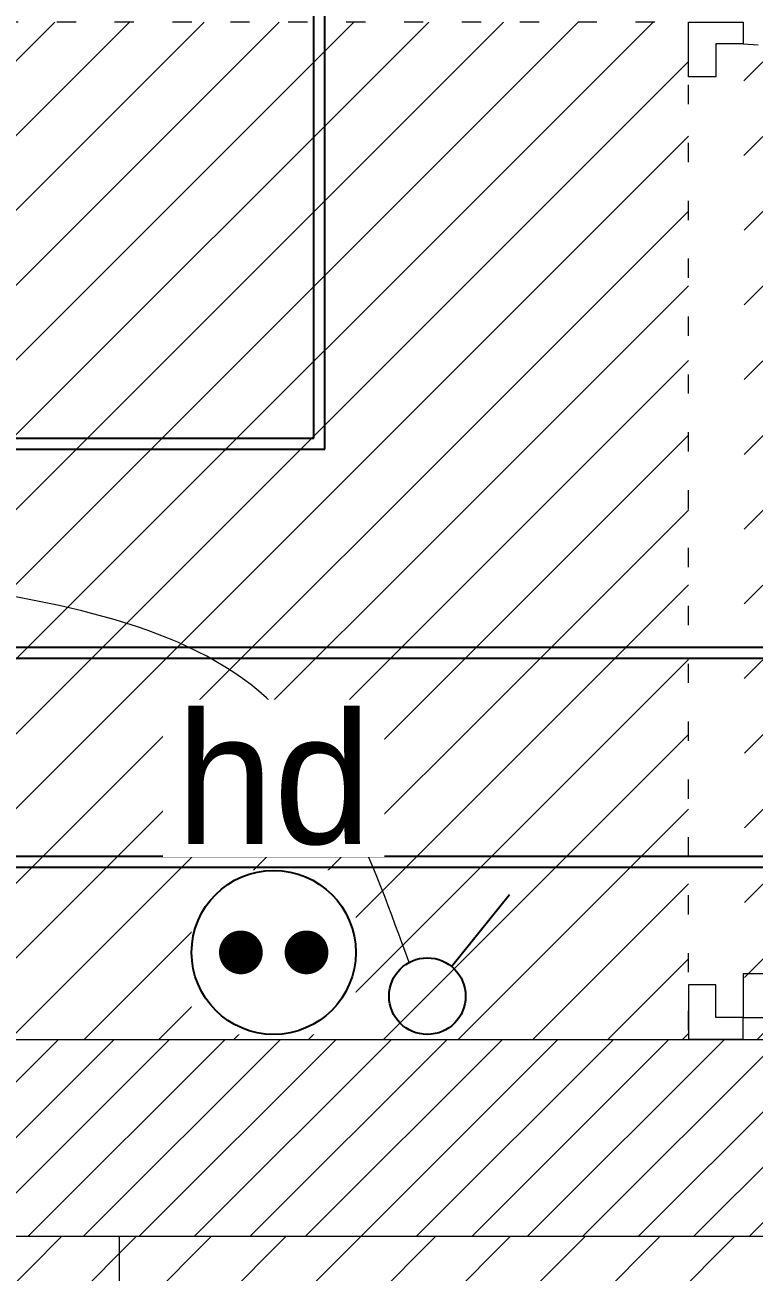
# Model space of a CAD drawing. Header units: centimetres. Extents: x 2666 to 9670, y 1889 to 5633.
# Drawn here: x 5372.4 to 5439, y 4279.1 to 4393.1 of the extents above; entities that cross this region are included whole.
import ezdxf

# ---------------------------------------------------------------- set-up
doc = ezdxf.new("R2010")
doc.units = ezdxf.units.CM
doc.header["$LTSCALE"] = 12.7
doc.linetypes.add('Style de ligne -18', pattern=[0.328084, 0.109361, -0.218723])
doc.linetypes.add('Style de ligne -5', pattern=[0.41656, 0.13885, -0.27771])
for name, color, linetype, lineweight in [('B aménagement intérieur', 7, 'Continuous', 5), ('B Faux plafonds', 7, 'Continuous', 5), ('B Faux plafonds-1', 7, 'Continuous', 5), ('B GÈnÈral', 7, 'Continuous', 5), ('B Général', 7, 'Continuous', 5), ('C ANNOTATIONS-prestations', 7, 'Continuous', 5), ('C ANNOTATIONS-prestations-1', 7, 'Continuous', 5), ('F REMPLISSAGE-vert clair-1', 7, 'Continuous', 5), ('F REMPLISSAGE-vert foncÈ', 7, 'Continuous', 5), ('prlm-ELEC-CFO', 1, 'Continuous', 25)]:
    doc.layers.add(name, color=color, linetype=linetype, lineweight=lineweight)
doc.layers.add('prlm-CHAUFF', color=4, linetype='Continuous')
doc.styles.add('prlm-elec-cfo', font='comic.ttf', dxfattribs={"height": 12})
pattern_1 = [(45, (5697.463, 4702.054), (-3.527778, 3.30729), [])]

# ---------------------------------------------------------------- blocks, each defined once
blk = doc.blocks.new('xi.SA')
at = {"layer": 'prlm-ELEC-CFO', "color": 0}
blk.add_lwpolyline([(0.2, -1.28), (5.5, 5.28)], dxfattribs=at)
blk.add_circle((-2, -4), 3.5, dxfattribs=at)
blk = doc.blocks.new('xi.PCHD')
at = {"color": 0, "lineweight": 5}
blk.add_wipeout([(-7.5, -7.5), (7.5, -7.5), (7.5, 7.5), (-7.5, 7.5)], dxfattribs=at).dxf.layer = 'prlm-ELEC-CFO'
at = {"layer": 'prlm-ELEC-CFO', "color": 0, "linetype": 'ByBlock', "lineweight": 5, "const_width": 2}
for points in [[(-4, 0, 1), (-2, 0, 1)], [(2, 0, 1), (4, 0, 1)]]:
    blk.add_lwpolyline(points, format="xyb", close=True, dxfattribs=at)
at = {"layer": 'prlm-ELEC-CFO', "color": 0, "linetype": 'ByBlock', "lineweight": -2}
blk.add_circle((0, 0), 7.5, dxfattribs=at)

msp = doc.modelspace()

# ---------------------------------------------------------------- hatches: boundary and pattern name
at = {"layer": 'B Faux plafonds', "linetype": 'Continuous', "lineweight": 5, "true_color": 0xaaaaaa}
h = msp.add_hatch(dxfattribs=at)
h.set_pattern_fill('F_P__SOFFITE', color=253, style=0, pattern_type=2)
h.set_pattern_definition([(45, (0, 0.2205), (-3.5277778, 3.3072917), [])])
h.paths.add_polyline_path([(4337.44, 3228.48), (4207.44, 3228.48), (4207.44, 4282.39), (4659.96, 4282.39), (4659.96, 4330.39), (5019.96, 4330.39), (5019.96, 4687.89), (5150.04, 4687.72), (5150.04, 4282.39), (6787.89, 4282.39), (6787.89, 4152.39), (4337.44, 4152.39)])
at = {"layer": 'B Faux plafonds-1', "linetype": 'Continuous', "lineweight": 5, "true_color": 0xaaaaaa}
h = msp.add_hatch(dxfattribs=at)
h.set_pattern_fill('F_P__SOFFITE', color=253, style=0, pattern_type=2)
h.set_pattern_definition(pattern_1)
h.paths.add_polyline_path([(5438.04, 4501.39), (5438.17, 4300.39), (5803.04, 4300.39), (5803.04, 4471.4), (5734.04, 4471.4), (5734.04, 4501.39)])
h = msp.add_hatch(dxfattribs=at)
h.set_pattern_fill('F_P__SOFFITE', color=253, style=0, pattern_type=2)
h.set_pattern_definition(pattern_1)
h.paths.add_polyline_path([(5291.04, 4300.39), (5433.04, 4300.39), (5433.04, 4393.39), (5291.04, 4393.39)])
at = {"layer": 'B GÈnÈral', "linetype": 'Continuous', "lineweight": 5}
h = msp.add_hatch(dxfattribs=at)
h.set_pattern_fill('50_BETON', style=0, pattern_type=2)
h.set_pattern_definition([(45, (0, 0), (2.4253472, -2.6458333), [])])
h.paths.add_polyline_path([(5150.04, 4300.39), (5150.04, 4282.39), (5561.43, 4282.39), (5561.43, 4300.39)])
at = {"layer": 'C ANNOTATIONS-prestations-1', "linetype": 'Continuous', "lineweight": 9, "true_color": 0x989898}
h = msp.add_hatch(dxfattribs=at)
h.set_pattern_fill('DALETTES TERRASSE 50X50', color=252, scale=1.406016, style=0, pattern_type=2)
h.set_pattern_definition([(0, (4678, 4152.39), (4e-15, -70.3008), []), (-90, (4678, 4152.39), (70.3008, 0), [])])
h.paths.add_polyline_path([(4337.44, 3228.48), (4207.44, 3228.48), (4207.44, 4282.39), (4659.96, 4282.39), (4659.96, 4330.39), (5019.96, 4330.39), (5019.96, 4687.89), (5150.04, 4687.72), (5150.04, 4282.39), (6787.89, 4282.39), (6787.89, 4152.39), (4337.44, 4152.39)])

# ---------------------------------------------------------------- linework, layer by layer
at = {"layer": 'B aménagement intérieur', "color": 7, "linetype": 'Style de ligne -5', "lineweight": 5, "flags": 128}
msp.add_lwpolyline([(5291.04, 4300.39), (5433.04, 4300.39), (5433.04, 4393.39), (5291.04, 4393.39)], close=True, dxfattribs=at)
at = {"layer": 'B GÈnÈral', "color": 9, "linetype": 'Continuous', "true_color": 0xc0dcc0}
msp.add_solid([(5438.04, 4300.39), (5433.04, 4300.39), (5438.04, 4300.39), (5433.04, 4300.39)], dxfattribs=at)
at = {"layer": 'B Général', "linetype": 'Style de ligne -18', "lineweight": 5}
msp.add_line((5438.04, 4391.39), (5448.87, 4390.66), dxfattribs=at)
at = {"layer": 'B Général'}
for p, q in [((5521.04, 4306.39), (5438.04, 4306.39)), ((5438.04, 4306.39), (5438.04, 4302.39)), ((5438.04, 4302.39), (5521.04, 4302.39))]:
    msp.add_line(p, q, dxfattribs=at)
at = {"layer": 'B Général', "color": 7, "linetype": 'Continuous', "lineweight": 5}
for p, q in [((5435.54, 4305.39), (5433.04, 4305.39)), ((5433.04, 4305.39), (5433.04, 4300.39)), ((5435.54, 4302.39), (5435.54, 4305.39)), ((5438.04, 4302.39), (5435.54, 4302.39)), ((5438.04, 4300.39), (5438.04, 4302.39)), ((5203.04, 4300.39), (5561.43, 4300.39)), ((5433.04, 4300.39), (5438.04, 4300.39)), ((5150.04, 4282.39), (5561.43, 4282.39))]:
    msp.add_line(p, q, dxfattribs=at)
at = {"layer": 'B Général', "color": 7, "linetype": 'Continuous', "lineweight": 18}
for p, q in [((5203.04, 4300.39), (5561.43, 4300.39)), ((5150.04, 4282.39), (5561.43, 4282.39))]:
    msp.add_line(p, q, dxfattribs=at)
at = {"layer": 'B Général', "color": 98, "linetype": 'Continuous', "lineweight": 13, "true_color": 0x004400}
msp.add_line((5438.04, 4300.39), (5433.04, 4300.39), dxfattribs=at)
at = {"layer": 'B Général', "color": 7, "linetype": 'Continuous', "lineweight": 5, "flags": 128}
msp.add_lwpolyline([(5438.04, 4393.39), (5438.04, 4391.39), (5435.54, 4391.39), (5435.54, 4388.39), (5433.04, 4388.39), (5433.04, 4393.39), (5433.04, 4393.39), (5433.04, 4393.39), (5437.32, 4393.39), (5437.32, 4393.39)], close=True, dxfattribs=at)
at = {"layer": 'C ANNOTATIONS-prestations', "color": 7, "linetype": 'Continuous', "lineweight": 5, "flags": 128}
msp.add_lwpolyline([(4337.44, 3228.48), (4207.44, 3228.48), (4207.44, 4282.39), (4659.96, 4282.39), (4659.96, 4330.39), (5019.96, 4330.39), (5019.96, 4687.89), (5150.04, 4687.72), (5150.04, 4282.39), (6787.89, 4282.39), (6787.89, 4152.39), (4337.44, 4152.39)], close=True, dxfattribs=at)
msp.add_lwpolyline([(4337.44, 3228.48), (4207.44, 3228.48), (4207.44, 4282.39), (4659.96, 4282.39), (4659.96, 4330.39), (5019.96, 4330.39), (5019.96, 4687.89), (5150.04, 4687.72), (5150.04, 4282.39), (6787.89, 4282.39), (6787.89, 4152.39), (4337.44, 4152.39)], close=True, dxfattribs=at)
at = {"layer": 'F REMPLISSAGE-vert clair-1', "color": 9, "linetype": 'Continuous', "true_color": 0xc0dcc0}
msp.add_solid([(5434.34, 4300.39), (5436.74, 4300.39), (5434.34, 4300.39), (5436.74, 4300.39)], dxfattribs=at)
at = {"layer": 'F REMPLISSAGE-vert foncÈ', "color": 54, "linetype": 'Continuous', "true_color": 0x99aa00}
for points in [[(5433.04, 4300.39), (5434.34, 4300.39), (5433.04, 4300.39), (5434.34, 4300.39)], [(5436.74, 4300.39), (5438.04, 4300.39), (5436.74, 4300.39), (5438.04, 4300.39)]]:
    msp.add_solid(points, dxfattribs=at)
at = {"layer": 'prlm-CHAUFF', "ltscale": 50}
for p, q in [((5398.81, 4355.34), (5398.81, 4582.62)), ((5399.81, 4354.34), (5399.81, 4582.62)), ((5286.81, 4355.34), (5398.81, 4355.34)), ((5286.81, 4354.34), (5399.81, 4354.34)), ((5286.91, 4336.24), (5605.31, 4336.24)), ((5286.91, 4335.24), (5606.31, 4335.24)), ((5286.82, 4317.14), (5643.95, 4317.14)), ((5286.82, 4316.14), (5644.95, 4316.14))]:
    msp.add_line(p, q, dxfattribs=at)
at = {"layer": 'prlm-ELEC-CFO', "lineweight": 13}
msp.add_spline([(5407.52, 4307.42), (5394.49, 4331.6), (5363.66, 4342.19)], degree=3, dxfattribs=at)

# ---------------------------------------------------------------- block references
at = {"layer": 'prlm-ELEC-CFO'}
msp.add_blockref('xi.SA', (5411.18, 4308.34), dxfattribs=at)

# ---------------------------------------------------------------- next in the draw order: block references
msp.add_blockref('xi.PCHD', (5395.14, 4308.34), dxfattribs=at)

# ---------------------------------------------------------------- next in the draw order: texts
at = {"layer": 'prlm-ELEC-CFO', "lineweight": 20, "insert": (5395.14, 4324.17), "char_height": 12, "attachment_point": 5, "line_spacing_factor": 0.8, "style": 'prlm-elec-cfo', "bg_fill": 3, "box_fill_scale": 1.1, "bg_fill_color": 256, "bg_fill_transparency": 0}
msp.add_mtext('hd', dxfattribs=at)

doc.saveas('drawing.dxf')
